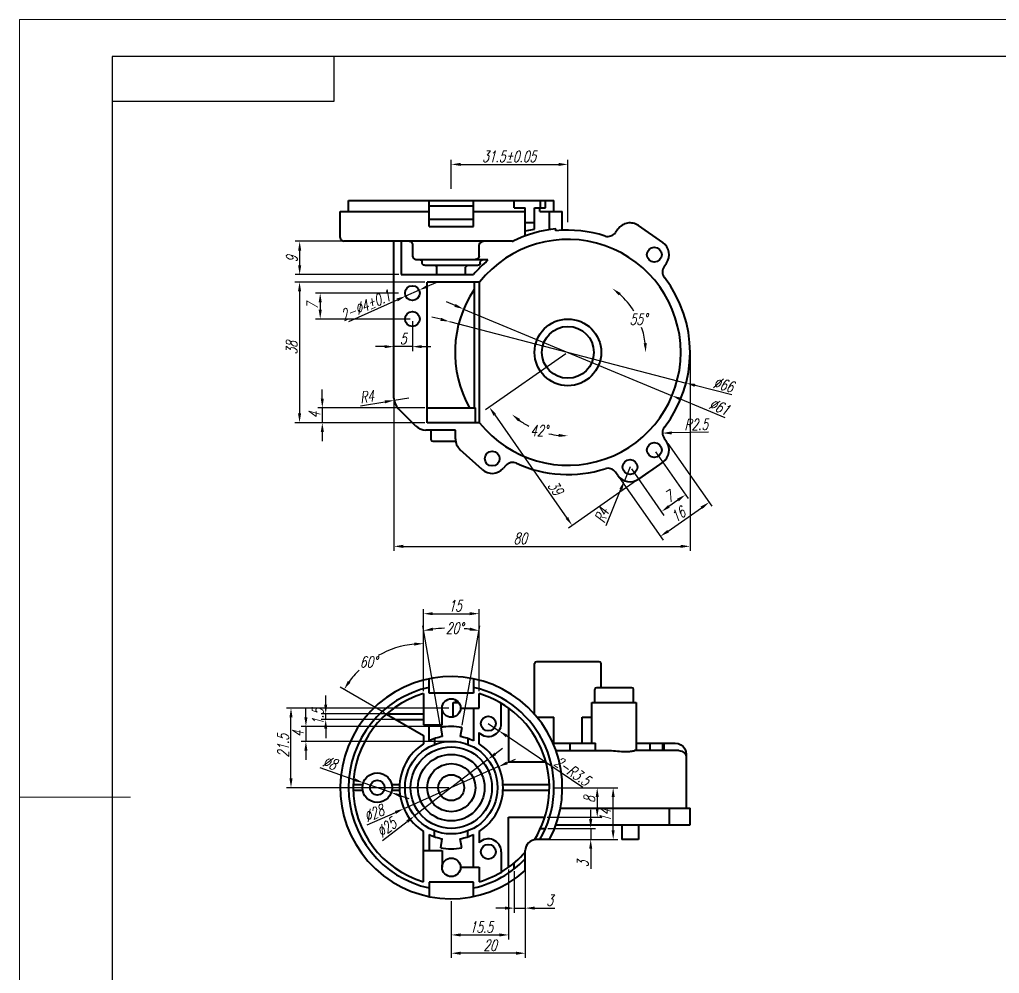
# Model space of a CAD drawing. Header units: millimetres. Extents: x 0 to 1767, y 0 to 420.
# Drawn here: x 0 to 264.7, y 162.4 to 420 of the extents above; entities that cross this region are included whole.
import ezdxf

# ---------------------------------------------------------------- set-up
doc = ezdxf.new("R2010")
doc.units = ezdxf.units.MM
doc.header["$PDMODE"] = 2
doc.linetypes.add('SOLID', pattern=[0])
for name, color, linetype, lineweight in [('尺寸线', 1, 'Continuous', 13), ('粗实线', 7, 'Continuous', 40), ('细实线', 8, 'Continuous', 13)]:
    doc.layers.add(name, color=color, linetype=linetype, lineweight=lineweight)
doc.layers.add('边框线', color=5, linetype='Continuous')
doc.styles.add('单线体标注', font='txt.shx', dxfattribs={"width": 0.7, "oblique": 15, "height": 3, "bigfont": 'gbcbig.shx'})
doc.dimstyles.new('ISO-25', dxfattribs={"dimtxt": 3, "dimasz": 2.5, "dimexe": 1.25, "dimexo": 0.625, "dimtad": 1, "dimdsep": 46, "dimtxsty": '单线体标注', "dimcen": 1, "dimadec": 0, "dimazin": 0, "dimtm": 0.074, "dimtfac": 1, "dimtmove": 0, "dimatfit": 3, "dimfxl": 1, "dimtolj": 1, "dimarcsym": 0})
doc.dimstyles.new('ISO-25$2', dxfattribs={"dimtxt": 3, "dimasz": 2.5, "dimexe": 1.25, "dimexo": 0.625, "dimtad": 1, "dimtih": 1, "dimtoh": 1, "dimdsep": 46, "dimtxsty": '单线体标注', "dimcen": 1, "dimadec": 0, "dimazin": 0, "dimtp": 0.3, "dimtm": 0.374, "dimtfac": 1, "dimtmove": 0, "dimatfit": 3, "dimfxl": 1, "dimtolj": 1, "dimarcsym": 0})

# ---------------------------------------------------------------- blocks, each defined once
blk = doc.blocks.new('*D2')
at = {"layer": 'Defpoints', "color": 0, "transparency": 16777216}
for p in [(148.14, 380.89), (116.64, 373.67), (148.14, 364.67)]:
    blk.add_point(p, dxfattribs=at)
at = {"layer": '尺寸线', "color": 0, "lineweight": -2, "transparency": 16777216}
for p, q in [((116.64, 374.3), (116.64, 382.14)), ((148.14, 365.3), (148.14, 382.14)), ((119.14, 380.89), (145.64, 380.89))]:
    blk.add_line(p, q, dxfattribs=at)
at = {"layer": '尺寸线', "color": 0, "transparency": 16777216}
for points in [[(119.14, 381.31), (119.14, 380.48), (116.64, 380.89)], [(145.64, 381.31), (145.64, 380.48), (148.14, 380.89)]]:
    blk.add_solid(points, dxfattribs=at)
at = {"layer": '尺寸线', "color": 0, "transparency": 16777216, "insert": (132.27, 383.02), "char_height": 3, "attachment_point": 5, "style": '单线体标注'}
blk.add_mtext('\\A1;31.5%%p0.05', dxfattribs=at)
blk = doc.blocks.new('*D3')
at = {"layer": 'Defpoints', "color": 0, "transparency": 16777216}
for p in [(119.97, 341.83), (176.3, 318.43)]:
    blk.add_point(p, dxfattribs=at)
at = {"layer": '尺寸线', "color": 0, "lineweight": -2, "transparency": 16777216}
for p, q in [((117.66, 342.79), (115.35, 343.75)), ((119.97, 341.83), (176.3, 318.43)), ((190.61, 312.49), (178.61, 317.47))]:
    blk.add_line(p, q, dxfattribs=at)
at = {"layer": '尺寸线', "color": 0, "transparency": 16777216}
for points in [[(117.82, 343.18), (117.5, 342.41), (119.97, 341.83)], [(178.77, 317.86), (178.45, 317.09), (176.3, 318.43)]]:
    blk.add_solid(points, dxfattribs=at)
at = {"layer": '尺寸线', "color": 0, "transparency": 16777216, "insert": (189.06, 315.43), "char_height": 3, "attachment_point": 5, "rotation": 337.44, "style": '单线体标注'}
blk.add_mtext('\\A1;∅61', dxfattribs=at)
blk = doc.blocks.new('*D4')
at = {"layer": 'Defpoints', "color": 0, "transparency": 16777216}
for p in [(116.2, 338.42), (180.08, 321.84)]:
    blk.add_point(p, dxfattribs=at)
at = {"layer": '尺寸线', "color": 0, "lineweight": -2, "transparency": 16777216}
for p, q in [((113.78, 339.05), (111.36, 339.68)), ((116.2, 338.42), (180.08, 321.84)), ((192.41, 318.64), (182.5, 321.21))]:
    blk.add_line(p, q, dxfattribs=at)
at = {"layer": '尺寸线', "color": 0, "transparency": 16777216}
for points in [[(113.88, 339.46), (113.67, 338.65), (116.2, 338.42)], [(182.6, 321.61), (182.39, 320.81), (180.08, 321.84)]]:
    blk.add_solid(points, dxfattribs=at)
at = {"layer": '尺寸线', "color": 0, "transparency": 16777216, "insert": (190.2, 321.4), "char_height": 3, "attachment_point": 5, "rotation": 345.4442, "style": '单线体标注'}
blk.add_mtext('\\A1;∅66', dxfattribs=at)
blk = doc.blocks.new('*D5')
at = {"layer": 'Defpoints', "color": 0, "transparency": 16777216}
for p in [(164.94, 299.17), (163.42, 295.47)]:
    blk.add_point(p, dxfattribs=at)
at = {"layer": '尺寸线', "color": 0, "lineweight": -2, "transparency": 16777216}
for p, q in [((164.94, 299.17), (163.42, 295.47)), ((158.45, 283.35), (162.47, 293.15))]:
    blk.add_line(p, q, dxfattribs=at)
at = {"layer": '尺寸线', "color": 0, "transparency": 16777216}
blk.add_solid([(162.08, 293.31), (162.85, 292.99), (163.42, 295.47)], dxfattribs=at)
at = {"layer": '尺寸线', "color": 0, "transparency": 16777216, "insert": (157.28, 286.1), "char_height": 3, "attachment_point": 5, "rotation": 67.697, "style": '单线体标注'}
blk.add_mtext('\\A1;R4', dxfattribs=at)
blk = doc.blocks.new('*D6')
at = {"layer": 'Defpoints', "color": 0, "transparency": 16777216}
for p in [(173.69, 308.32), (176.19, 308.37)]:
    blk.add_point(p, dxfattribs=at)
at = {"layer": '尺寸线', "color": 0, "lineweight": -2, "transparency": 16777216}
blk.add_line((186.15, 308.57), (176.19, 308.37), dxfattribs=at)
at = {"layer": '尺寸线', "color": 0, "transparency": 16777216}
blk.add_solid([(176.18, 308.79), (176.2, 307.96), (173.69, 308.32)], dxfattribs=at)
at = {"layer": '尺寸线', "color": 0, "transparency": 16777216, "insert": (182.82, 310.63), "char_height": 3, "attachment_point": 5, "rotation": 1.1501, "style": '单线体标注'}
blk.add_mtext('\\A1;R2.5', dxfattribs=at)
blk = doc.blocks.new('*D7')
at = {"layer": 'Defpoints', "color": 0, "transparency": 16777216}
for p in [(107.96, 346.95), (104.31, 345.32)]:
    blk.add_point(p, dxfattribs=at)
at = {"layer": '尺寸线', "color": 0, "lineweight": -2, "transparency": 16777216}
for p, q in [((107.96, 346.95), (104.31, 345.32)), ((110.25, 347.97), (112.53, 348.99)), ((88.95, 338.45), (102.03, 344.3))]:
    blk.add_line(p, q, dxfattribs=at)
at = {"layer": '尺寸线', "color": 0, "transparency": 16777216}
for points in [[(110.08, 348.35), (110.42, 347.59), (107.96, 346.95)], [(101.86, 344.68), (102.2, 343.92), (104.31, 345.32)]]:
    blk.add_solid(points, dxfattribs=at)
at = {"layer": '尺寸线', "color": 0, "transparency": 16777216, "insert": (93.48, 342.8), "char_height": 3, "attachment_point": 5, "rotation": 24.0679, "style": '单线体标注'}
blk.add_mtext('\\A1;2-∅4%%p0.1', dxfattribs=at)
blk = doc.blocks.new('*D8')
at = {"layer": 'Defpoints', "color": 0, "transparency": 16777216}
for p in [(171.49, 303.76), (164.94, 299.17), (173.39, 287.1)]:
    blk.add_point(p, dxfattribs=at)
at = {"layer": '尺寸线', "color": 0, "lineweight": -2, "transparency": 16777216}
for p, q in [((171.85, 303.24), (180.66, 290.66)), ((165.29, 298.65), (174.1, 286.07)), ((177.89, 290.25), (175.43, 288.53))]:
    blk.add_line(p, q, dxfattribs=at)
at = {"layer": '尺寸线', "color": 0, "transparency": 16777216}
for points in [[(177.65, 290.59), (178.13, 289.91), (179.94, 291.69)], [(175.2, 288.87), (175.67, 288.19), (173.39, 287.1)]]:
    blk.add_solid(points, dxfattribs=at)
at = {"layer": '尺寸线', "color": 0, "transparency": 16777216, "insert": (175.44, 291.13), "char_height": 3, "attachment_point": 5, "rotation": 35, "style": '单线体标注'}
blk.add_mtext('\\A1;7', dxfattribs=at)
blk = doc.blocks.new('*D9')
at = {"layer": 'Defpoints', "color": 0, "transparency": 16777216}
for p in [(174.77, 306.05), (161.66, 296.87), (186.28, 289.61)]:
    blk.add_point(p, dxfattribs=at)
at = {"layer": '尺寸线', "color": 0, "lineweight": -2, "transparency": 16777216}
for p, q in [((175.12, 305.54), (187, 288.58)), ((162.02, 296.36), (173.89, 279.4)), ((175.22, 281.86), (184.23, 288.17))]:
    blk.add_line(p, q, dxfattribs=at)
at = {"layer": '尺寸线', "color": 0, "transparency": 16777216}
for points in [[(183.99, 288.51), (184.47, 287.83), (186.28, 289.61)], [(174.98, 282.2), (175.46, 281.52), (173.17, 280.43)]]:
    blk.add_solid(points, dxfattribs=at)
at = {"layer": '尺寸线', "color": 0, "transparency": 16777216, "insert": (177.93, 286.35), "char_height": 3, "attachment_point": 5, "rotation": 35, "style": '单线体标注'}
blk.add_mtext('\\A1;16', dxfattribs=at)
blk = doc.blocks.new('*D10')
at = {"layer": 'Defpoints', "color": 0, "transparency": 16777216}
for p in [(102.98, 346.13), (81.22, 339.13), (106.14, 339.13)]:
    blk.add_point(p, dxfattribs=at)
at = {"layer": '尺寸线', "color": 0, "lineweight": -2, "transparency": 16777216}
for p, q in [((102.35, 346.13), (79.97, 346.13)), ((81.22, 343.63), (81.22, 341.63)), ((105.51, 339.13), (79.97, 339.13))]:
    blk.add_line(p, q, dxfattribs=at)
at = {"layer": '尺寸线', "color": 0, "transparency": 16777216}
for points in [[(80.81, 343.63), (81.64, 343.63), (81.22, 346.13)], [(80.81, 341.63), (81.64, 341.63), (81.22, 339.13)]]:
    blk.add_solid(points, dxfattribs=at)
at = {"layer": '尺寸线', "color": 0, "transparency": 16777216, "insert": (79.1, 342.63), "char_height": 3, "attachment_point": 5, "rotation": 90, "style": '单线体标注'}
blk.add_mtext('\\A1;7', dxfattribs=at)
blk = doc.blocks.new('*D11')
at = {"layer": 'Defpoints', "color": 0, "transparency": 16777216}
for p in [(172.54, 364.98), (165.01, 342.7), (148.14, 330.13), (148.14, 330.13), (182.68, 330.13)]:
    blk.add_point(p, dxfattribs=at)
at = {"layer": '尺寸线', "color": 0, "lineweight": -2, "transparency": 16777216}
for start, end in [(32.0136, 48.188), (6.812, 18.6788)]:
    blk.add_arc((148.14, 330.13), 21.04, start, end, dxfattribs=at)
at = {"layer": '尺寸线', "color": 0, "transparency": 16777216}
for points in [[(161.91, 345.49), (162.42, 346.14), (160.21, 347.37)], [(169.45, 332.65), (168.61, 332.6), (169.18, 330.13)]]:
    blk.add_solid(points, dxfattribs=at)
at = {"layer": '尺寸线', "color": 0, "transparency": 16777216, "insert": (167.18, 339.08), "char_height": 3, "attachment_point": 5, "style": '单线体标注'}
blk.add_mtext('\\A1;55°', dxfattribs=at)
blk = doc.blocks.new('*D12')
at = {"layer": 'Defpoints', "color": 0, "transparency": 16777216}
for p in [(148.14, 330.13), (148.14, 330.13), (137.55, 310.21), (120.3, 299.21), (148.14, 295.59)]:
    blk.add_point(p, dxfattribs=at)
at = {"layer": '尺寸线', "color": 0, "lineweight": -2, "transparency": 16777216}
for start, end in [(234.3522, 242.2282), (256.9022, 263.6478)]:
    blk.add_arc((148.14, 330.13), 22.56, start, end, dxfattribs=at)
at = {"layer": '尺寸线', "color": 0, "transparency": 16777216}
for points in [[(134.73, 311.47), (135.25, 312.12), (133.04, 313.36)], [(145.66, 308.12), (145.62, 307.29), (148.14, 307.57)]]:
    blk.add_solid(points, dxfattribs=at)
at = {"layer": '尺寸线', "color": 0, "transparency": 16777216, "insert": (140.33, 308.97), "char_height": 3, "attachment_point": 5, "style": '单线体标注'}
blk.add_mtext('\\A1;42°', dxfattribs=at)
blk = doc.blocks.new('*D13')
at = {"layer": 'Defpoints', "color": 0, "transparency": 16777216}
for p in [(105.14, 317.79), (101.19, 317.16)]:
    blk.add_point(p, dxfattribs=at)
at = {"layer": '尺寸线', "color": 0, "lineweight": -2, "transparency": 16777216}
for p, q in [((105.14, 317.79), (101.19, 317.16)), ((92.08, 315.73), (98.72, 316.77))]:
    blk.add_line(p, q, dxfattribs=at)
at = {"layer": '尺寸线', "color": 0, "transparency": 16777216}
blk.add_solid([(98.65, 317.19), (98.78, 316.36), (101.19, 317.16)], dxfattribs=at)
at = {"layer": '尺寸线', "color": 0, "transparency": 16777216, "insert": (93.83, 318.15), "char_height": 3, "attachment_point": 5, "rotation": 8.9764, "style": '单线体标注'}
blk.add_mtext('\\A1;R4', dxfattribs=at)
blk = doc.blocks.new('*D14')
at = {"layer": 'Defpoints', "color": 0, "transparency": 16777216}
for p in [(181.14, 330.13), (101.14, 317.79), (181.14, 277.74)]:
    blk.add_point(p, dxfattribs=at)
at = {"layer": '尺寸线', "color": 0, "lineweight": -2, "transparency": 16777216}
for p, q in [((181.14, 329.51), (181.14, 276.49)), ((101.14, 317.16), (101.14, 276.49)), ((103.64, 277.74), (178.64, 277.74))]:
    blk.add_line(p, q, dxfattribs=at)
at = {"layer": '尺寸线', "color": 0, "transparency": 16777216}
for points in [[(103.64, 278.15), (103.64, 277.32), (101.14, 277.74)], [(178.64, 278.15), (178.64, 277.32), (181.14, 277.74)]]:
    blk.add_solid(points, dxfattribs=at)
at = {"layer": '尺寸线', "color": 0, "transparency": 16777216, "insert": (135.28, 279.86), "char_height": 3, "attachment_point": 5, "style": '单线体标注'}
blk.add_mtext('\\A1;80', dxfattribs=at)
blk = doc.blocks.new('*D15')
at = {"layer": 'Defpoints', "color": 0, "transparency": 16777216}
for p in [(101.14, 338.96), (106.14, 339.13), (101.14, 331.68)]:
    blk.add_point(p, dxfattribs=at)
at = {"layer": '尺寸线', "color": 0, "lineweight": -2, "transparency": 16777216}
for p, q in [((101.14, 338.33), (101.14, 330.43)), ((106.14, 338.51), (106.14, 330.43)), ((98.64, 331.68), (96.14, 331.68)), ((106.14, 331.68), (101.14, 331.68)), ((108.64, 331.68), (111.14, 331.68))]:
    blk.add_line(p, q, dxfattribs=at)
at = {"layer": '尺寸线', "color": 0, "transparency": 16777216}
for points in [[(98.64, 332.09), (98.64, 331.26), (101.14, 331.68)], [(108.64, 332.09), (108.64, 331.26), (106.14, 331.68)]]:
    blk.add_solid(points, dxfattribs=at)
at = {"layer": '尺寸线', "color": 0, "transparency": 16777216, "insert": (103.64, 333.8), "char_height": 3, "attachment_point": 5, "style": '单线体标注'}
blk.add_mtext('\\A1;5', dxfattribs=at)
blk = doc.blocks.new('*D26')
at = {"layer": 'Defpoints', "color": 0, "transparency": 16777216}
for p in [(148.14, 330.13), (170.51, 298.18), (149.32, 283.35)]:
    blk.add_point(p, dxfattribs=at)
at = {"layer": '尺寸线', "color": 0, "lineweight": -2, "transparency": 16777216}
for p, q in [((147.63, 329.77), (125.92, 314.58)), ((128.38, 313.25), (147.88, 285.39)), ((170, 297.83), (148.29, 282.63))]:
    blk.add_line(p, q, dxfattribs=at)
at = {"layer": '尺寸线', "color": 0, "transparency": 16777216}
for points in [[(128.72, 313.48), (128.04, 313.01), (126.95, 315.29)], [(148.22, 285.63), (147.54, 285.16), (149.32, 283.35)]]:
    blk.add_solid(points, dxfattribs=at)
at = {"layer": '尺寸线', "color": 0, "transparency": 16777216, "insert": (144.79, 293.52), "char_height": 3, "attachment_point": 5, "rotation": 305, "style": '单线体标注'}
blk.add_mtext('\\A1;39', dxfattribs=at)
blk = doc.blocks.new('*D46')
at = {"layer": 'Defpoints', "color": 0, "transparency": 16777216}
for p in [(110.14, 349.13), (75.64, 311.13), (110.14, 311.13)]:
    blk.add_point(p, dxfattribs=at)
at = {"layer": '尺寸线', "color": 0, "lineweight": -2, "transparency": 16777216}
for p, q in [((109.51, 349.13), (74.39, 349.13)), ((75.64, 346.63), (75.64, 313.63)), ((109.51, 311.13), (74.39, 311.13))]:
    blk.add_line(p, q, dxfattribs=at)
at = {"layer": '尺寸线', "color": 0, "transparency": 16777216}
for points in [[(75.22, 346.63), (76.06, 346.63), (75.64, 349.13)], [(75.22, 313.63), (76.06, 313.63), (75.64, 311.13)]]:
    blk.add_solid(points, dxfattribs=at)
at = {"layer": '尺寸线', "color": 0, "transparency": 16777216, "insert": (73.51, 331.35), "char_height": 3, "attachment_point": 5, "rotation": 90, "style": '单线体标注'}
blk.add_mtext('\\A1;38', dxfattribs=at)
blk = doc.blocks.new('*D47')
at = {"layer": 'Defpoints', "color": 0, "transparency": 16777216}
for p in [(110.14, 315.13), (81.79, 311.13), (109.51, 311.13)]:
    blk.add_point(p, dxfattribs=at)
at = {"layer": '尺寸线', "color": 0, "lineweight": -2, "transparency": 16777216}
for p, q in [((81.79, 317.63), (81.79, 320.13)), ((109.51, 315.13), (80.54, 315.13)), ((81.79, 315.13), (81.79, 311.13)), ((108.89, 311.13), (80.54, 311.13)), ((81.79, 308.63), (81.79, 306.13))]:
    blk.add_line(p, q, dxfattribs=at)
at = {"layer": '尺寸线', "color": 0, "transparency": 16777216}
for points in [[(81.38, 317.63), (82.21, 317.63), (81.79, 315.13)], [(81.38, 308.63), (82.21, 308.63), (81.79, 311.13)]]:
    blk.add_solid(points, dxfattribs=at)
at = {"layer": '尺寸线', "color": 0, "transparency": 16777216, "insert": (79.67, 313.13), "char_height": 3, "attachment_point": 5, "rotation": 90, "style": '单线体标注'}
blk.add_mtext('\\A1;4', dxfattribs=at)
blk = doc.blocks.new('*D48')
at = {"layer": 'Defpoints', "color": 0, "transparency": 16777216}
for p in [(103.14, 360.13), (75.67, 351.13), (103.14, 351.13)]:
    blk.add_point(p, dxfattribs=at)
at = {"layer": '尺寸线', "color": 0, "lineweight": -2, "transparency": 16777216}
for p, q in [((102.51, 360.13), (74.42, 360.13)), ((75.67, 357.63), (75.67, 353.63)), ((102.51, 351.13), (74.42, 351.13))]:
    blk.add_line(p, q, dxfattribs=at)
at = {"layer": '尺寸线', "color": 0, "transparency": 16777216}
for points in [[(75.26, 357.63), (76.09, 357.63), (75.67, 360.13)], [(75.26, 353.63), (76.09, 353.63), (75.67, 351.13)]]:
    blk.add_solid(points, dxfattribs=at)
at = {"layer": '尺寸线', "color": 0, "transparency": 16777216, "insert": (73.55, 355.38), "char_height": 3, "attachment_point": 5, "rotation": 90, "style": '单线体标注'}
blk.add_mtext('\\A1;9', dxfattribs=at)
blk = doc.blocks.new('*D63')
at = {"layer": 'Defpoints', "color": 0, "transparency": 16777216}
for p in [(129.44, 218.24), (103.84, 206.89)]:
    blk.add_point(p, dxfattribs=at)
at = {"layer": '尺寸线', "color": 0, "lineweight": -2, "transparency": 16777216}
for p, q in [((131.72, 219.25), (134.01, 220.26)), ((129.44, 218.24), (103.84, 206.89)), ((93.94, 202.51), (101.55, 205.88))]:
    blk.add_line(p, q, dxfattribs=at)
at = {"layer": '尺寸线', "color": 0, "transparency": 16777216}
for points in [[(131.55, 219.63), (131.89, 218.87), (129.44, 218.24)], [(101.38, 206.26), (101.72, 205.5), (103.84, 206.89)]]:
    blk.add_solid(points, dxfattribs=at)
at = {"layer": '尺寸线', "color": 0, "transparency": 16777216, "insert": (95.74, 205.63), "char_height": 3, "attachment_point": 5, "rotation": 23.8992, "style": '单线体标注'}
blk.add_mtext('\\A1;∅28', dxfattribs=at)
blk = doc.blocks.new('*D64')
at = {"layer": 'Defpoints', "color": 0, "transparency": 16777216}
for p in [(126.55, 220.18), (106.73, 204.94)]:
    blk.add_point(p, dxfattribs=at)
at = {"layer": '尺寸线', "color": 0, "lineweight": -2, "transparency": 16777216}
for p, q in [((128.53, 221.71), (130.51, 223.23)), ((126.55, 220.18), (106.73, 204.94)), ((98.07, 198.29), (104.75, 203.42))]:
    blk.add_line(p, q, dxfattribs=at)
at = {"layer": '尺寸线', "color": 0, "transparency": 16777216}
for points in [[(128.28, 222.04), (128.78, 221.38), (126.55, 220.18)], [(104.49, 203.75), (105, 203.09), (106.73, 204.94)]]:
    blk.add_solid(points, dxfattribs=at)
at = {"layer": '尺寸线', "color": 0, "transparency": 16777216, "insert": (99.12, 201.78), "char_height": 3, "attachment_point": 5, "rotation": 37.5517, "style": '单线体标注'}
blk.add_mtext('\\A1;∅25', dxfattribs=at)
blk = doc.blocks.new('*D78')
at = {"layer": 'Defpoints', "color": 0, "transparency": 16777216}
for p in [(124.14, 259.55), (109.14, 237.98), (124.14, 237.98)]:
    blk.add_point(p, dxfattribs=at)
at = {"layer": '尺寸线', "color": 0, "lineweight": -2, "transparency": 16777216}
for p, q in [((109.14, 238.6), (109.14, 260.8)), ((111.64, 259.55), (121.64, 259.55)), ((124.14, 238.6), (124.14, 260.8))]:
    blk.add_line(p, q, dxfattribs=at)
at = {"layer": '尺寸线', "color": 0, "transparency": 16777216}
for points in [[(111.64, 259.97), (111.64, 259.14), (109.14, 259.55)], [(121.64, 259.97), (121.64, 259.14), (124.14, 259.55)]]:
    blk.add_solid(points, dxfattribs=at)
at = {"layer": '尺寸线', "color": 0, "transparency": 16777216, "insert": (117.66, 261.68), "char_height": 3, "attachment_point": 5, "style": '单线体标注'}
blk.add_mtext('\\A1;15', dxfattribs=at)
blk = doc.blocks.new('*D79')
at = {"layer": 'Defpoints', "color": 0, "transparency": 16777216}
for p in [(92.86, 213.88), (100.41, 211.25)]:
    blk.add_point(p, dxfattribs=at)
at = {"layer": '尺寸线', "color": 0, "lineweight": -2, "transparency": 16777216}
for p, q in [((81.14, 217.97), (90.5, 214.71)), ((100.41, 211.25), (92.86, 213.88)), ((102.77, 210.42), (105.14, 209.6))]:
    blk.add_line(p, q, dxfattribs=at)
at = {"layer": '尺寸线', "color": 0, "transparency": 16777216}
for points in [[(90.64, 215.1), (90.36, 214.31), (92.86, 213.88)], [(102.91, 210.82), (102.64, 210.03), (100.41, 211.25)]]:
    blk.add_solid(points, dxfattribs=at)
at = {"layer": '尺寸线', "color": 0, "transparency": 16777216, "insert": (83.84, 219.28), "char_height": 3, "attachment_point": 5, "rotation": 340.7623, "style": '单线体标注'}
blk.add_mtext('\\A1;∅8', dxfattribs=at)
blk = doc.blocks.new('*D80')
at = {"layer": 'Defpoints', "color": 0, "transparency": 16777216}
for p in [(126.64, 229.88), (129.53, 227.92)]:
    blk.add_point(p, dxfattribs=at)
at = {"layer": '尺寸线', "color": 0, "lineweight": -2, "transparency": 16777216}
for p, q in [((126.64, 229.88), (129.53, 227.92)), ((152.16, 212.57), (131.6, 226.52))]:
    blk.add_line(p, q, dxfattribs=at)
at = {"layer": '尺寸线', "color": 0, "transparency": 16777216}
blk.add_solid([(131.84, 226.86), (131.37, 226.17), (129.53, 227.92)], dxfattribs=at)
at = {"layer": '尺寸线', "color": 0, "transparency": 16777216, "insert": (149.33, 217.05), "char_height": 3, "attachment_point": 5, "rotation": 325.8437, "style": '单线体标注'}
blk.add_mtext('\\A1;2-R3.5', dxfattribs=at)
blk = doc.blocks.new('*D82')
at = {"layer": 'Defpoints', "color": 0, "transparency": 16777216}
for p in [(73.33, 234.06), (116.64, 234.06), (116.64, 212.56)]:
    blk.add_point(p, dxfattribs=at)
at = {"layer": '尺寸线', "color": 0, "lineweight": -2, "transparency": 16777216}
for p, q in [((116.01, 234.06), (72.08, 234.06)), ((73.33, 215.06), (73.33, 231.56)), ((116.01, 212.56), (72.08, 212.56))]:
    blk.add_line(p, q, dxfattribs=at)
at = {"layer": '尺寸线', "color": 0, "transparency": 16777216}
for points in [[(72.91, 231.56), (73.75, 231.56), (73.33, 234.06)], [(72.91, 215.06), (73.75, 215.06), (73.33, 212.56)]]:
    blk.add_solid(points, dxfattribs=at)
at = {"layer": '尺寸线', "color": 0, "transparency": 16777216, "insert": (71.21, 223.88), "char_height": 3, "attachment_point": 5, "rotation": 90, "style": '单线体标注'}
blk.add_mtext('\\A1;21.5', dxfattribs=at)
blk = doc.blocks.new('*D83')
at = {"layer": 'Defpoints', "color": 0, "transparency": 16777216}
for p in [(116.64, 229.06), (77.36, 225.06), (116.64, 225.06)]:
    blk.add_point(p, dxfattribs=at)
at = {"layer": '尺寸线', "color": 0, "lineweight": -2, "transparency": 16777216}
for p, q in [((77.36, 231.56), (77.36, 234.06)), ((116.01, 229.06), (76.11, 229.06)), ((77.36, 229.06), (77.36, 225.06)), ((116.01, 225.06), (76.11, 225.06)), ((77.36, 222.56), (77.36, 220.06))]:
    blk.add_line(p, q, dxfattribs=at)
at = {"layer": '尺寸线', "color": 0, "transparency": 16777216}
for points in [[(76.94, 231.56), (77.78, 231.56), (77.36, 229.06)], [(76.94, 222.56), (77.78, 222.56), (77.36, 225.06)]]:
    blk.add_solid(points, dxfattribs=at)
at = {"layer": '尺寸线', "color": 0, "transparency": 16777216, "insert": (75.23, 227.06), "char_height": 3, "attachment_point": 5, "rotation": 90, "style": '单线体标注'}
blk.add_mtext('\\A1;4', dxfattribs=at)
blk = doc.blocks.new('*D84')
at = {"layer": 'Defpoints', "color": 0, "transparency": 16777216}
for p in [(100.66, 249.98), (109.14, 237.98), (99.17, 232.45), (109.14, 229.56), (109.14, 226.69)]:
    blk.add_point(p, dxfattribs=at)
at = {"layer": '尺寸线', "color": 0, "lineweight": -2, "transparency": 16777216}
for p, q in [((109.14, 238.6), (109.14, 252.72)), ((98.63, 232.76), (86.59, 239.71))]:
    blk.add_line(p, q, dxfattribs=at)
for start, end in [(95.7819, 119.6231), (134.6875, 144.2181)]:
    blk.add_arc((109.14, 226.69), 24.78, start, end, dxfattribs=at)
at = {"layer": '尺寸线', "color": 0, "transparency": 16777216}
for points in [[(106.62, 251.76), (106.66, 250.93), (109.14, 251.47)], [(89.38, 240.95), (88.68, 241.41), (87.67, 239.08)]]:
    blk.add_solid(points, dxfattribs=at)
at = {"layer": '尺寸线', "color": 0, "transparency": 16777216, "insert": (94.27, 246.52), "char_height": 3, "attachment_point": 5, "style": '单线体标注'}
blk.add_mtext('\\A1;60°', dxfattribs=at)
blk = doc.blocks.new('*D85')
at = {"layer": 'Defpoints', "color": 0, "transparency": 16777216}
for p in [(82.71, 232.46), (101.74, 232.46), (101.74, 230.96)]:
    blk.add_point(p, dxfattribs=at)
at = {"layer": '尺寸线', "color": 0, "lineweight": -2, "transparency": 16777216}
for p, q in [((82.71, 234.96), (82.71, 237.46)), ((101.11, 232.46), (81.46, 232.46)), ((101.11, 230.96), (81.46, 230.96)), ((82.71, 230.96), (82.71, 232.46)), ((82.71, 228.46), (82.71, 225.96))]:
    blk.add_line(p, q, dxfattribs=at)
at = {"layer": '尺寸线', "color": 0, "transparency": 16777216}
for points in [[(82.29, 234.96), (83.12, 234.96), (82.71, 232.46)], [(82.29, 228.46), (83.12, 228.46), (82.71, 230.96)]]:
    blk.add_solid(points, dxfattribs=at)
at = {"layer": '尺寸线', "color": 0, "transparency": 16777216, "insert": (80.58, 231.71), "char_height": 3, "attachment_point": 5, "rotation": 90, "style": '单线体标注'}
blk.add_mtext('\\A1;1.5', dxfattribs=at)
blk = doc.blocks.new('*D86')
at = {"layer": 'Defpoints', "color": 0, "transparency": 16777216}
for p in [(114.13, 255.58), (113.77, 228.81), (119.5, 228.81), (114.21, 226.35), (119.07, 226.35)]:
    blk.add_point(p, dxfattribs=at)
at = {"layer": '尺寸线', "color": 0, "lineweight": -2, "transparency": 16777216}
for p, q in [((113.66, 229.43), (108.94, 256.23)), ((119.61, 229.43), (124.34, 256.23))]:
    blk.add_line(p, q, dxfattribs=at)
for start, end in [(92.4179, 96.6753), (83.3247, 85.3139)]:
    blk.add_arc((116.64, 212.56), 43.09, start, end, dxfattribs=at)
at = {"layer": '尺寸线', "color": 0, "transparency": 16777216}
for points in [[(111.69, 254.95), (111.57, 255.77), (109.16, 255)], [(121.71, 255.77), (121.59, 254.95), (124.12, 255)]]:
    blk.add_solid(points, dxfattribs=at)
at = {"layer": '尺寸线', "color": 0, "transparency": 16777216, "insert": (117.49, 255.64), "char_height": 3, "attachment_point": 5, "style": '单线体标注'}
blk.add_mtext('\\A1;20°', dxfattribs=at)
blk = doc.blocks.new('*D87')
at = {"layer": 'Defpoints', "color": 0, "transparency": 16777216}
for p in [(132.14, 191.07), (116.64, 182.56), (132.14, 172.79)]:
    blk.add_point(p, dxfattribs=at)
at = {"layer": '尺寸线', "color": 0, "lineweight": -2, "transparency": 16777216}
for p, q in [((132.14, 190.44), (132.14, 171.54)), ((116.64, 181.94), (116.64, 171.54)), ((119.14, 172.79), (129.64, 172.79))]:
    blk.add_line(p, q, dxfattribs=at)
at = {"layer": '尺寸线', "color": 0, "transparency": 16777216}
for points in [[(119.14, 173.2), (119.14, 172.37), (116.64, 172.79)], [(129.64, 173.2), (129.64, 172.37), (132.14, 172.79)]]:
    blk.add_solid(points, dxfattribs=at)
at = {"layer": '尺寸线', "color": 0, "transparency": 16777216, "insert": (124.75, 174.91), "char_height": 3, "attachment_point": 5, "style": '单线体标注'}
blk.add_mtext('\\A1;15.5', dxfattribs=at)
blk = doc.blocks.new('*D88')
at = {"layer": 'Defpoints', "color": 0, "transparency": 16777216}
for p in [(136.64, 190.2), (116.64, 181.94), (116.64, 167.85)]:
    blk.add_point(p, dxfattribs=at)
at = {"layer": '尺寸线', "color": 0, "lineweight": -2, "transparency": 16777216}
for p, q in [((136.64, 189.58), (136.64, 166.6)), ((116.64, 181.31), (116.64, 166.6)), ((134.14, 167.85), (119.14, 167.85))]:
    blk.add_line(p, q, dxfattribs=at)
at = {"layer": '尺寸线', "color": 0, "transparency": 16777216}
for points in [[(119.14, 168.27), (119.14, 167.44), (116.64, 167.85)], [(134.14, 168.27), (134.14, 167.44), (136.64, 167.85)]]:
    blk.add_solid(points, dxfattribs=at)
at = {"layer": '尺寸线', "color": 0, "transparency": 16777216, "insert": (127.11, 169.98), "char_height": 3, "attachment_point": 5, "style": '单线体标注'}
blk.add_mtext('\\A1;20', dxfattribs=at)
blk = doc.blocks.new('*D89')
at = {"layer": 'Defpoints', "color": 0, "transparency": 16777216}
for p in [(143.76, 212.56), (160.38, 212.56), (143.17, 198.56)]:
    blk.add_point(p, dxfattribs=at)
at = {"layer": '尺寸线', "color": 0, "lineweight": -2, "transparency": 16777216}
for p, q in [((144.39, 212.56), (161.63, 212.56)), ((160.38, 201.06), (160.38, 210.06)), ((143.8, 198.56), (161.63, 198.56))]:
    blk.add_line(p, q, dxfattribs=at)
at = {"layer": '尺寸线', "color": 0, "transparency": 16777216}
for points in [[(159.96, 210.06), (160.79, 210.06), (160.38, 212.56)], [(159.96, 201.06), (160.79, 201.06), (160.38, 198.56)]]:
    blk.add_solid(points, dxfattribs=at)
at = {"layer": '尺寸线', "color": 0, "transparency": 16777216, "insert": (158.25, 205.04), "char_height": 3, "attachment_point": 5, "rotation": 90, "style": '单线体标注'}
blk.add_mtext('\\A1;14', dxfattribs=at)
blk = doc.blocks.new('*D90')
at = {"layer": 'Defpoints', "color": 0, "transparency": 16777216}
for p in [(142.11, 201.56), (154.31, 201.56), (140.6, 198.56)]:
    blk.add_point(p, dxfattribs=at)
at = {"layer": '尺寸线', "color": 0, "lineweight": -2, "transparency": 16777216}
for p, q in [((154.31, 204.06), (154.31, 206.56)), ((142.74, 201.56), (155.56, 201.56)), ((154.31, 201.56), (154.31, 198.56)), ((141.22, 198.56), (155.56, 198.56)), ((154.31, 196.06), (154.31, 190.62))]:
    blk.add_line(p, q, dxfattribs=at)
at = {"layer": '尺寸线', "color": 0, "transparency": 16777216}
for points in [[(153.89, 204.06), (154.72, 204.06), (154.31, 201.56)], [(153.89, 196.06), (154.72, 196.06), (154.31, 198.56)]]:
    blk.add_solid(points, dxfattribs=at)
at = {"layer": '尺寸线', "color": 0, "transparency": 16777216, "insert": (152.18, 191.97), "char_height": 3, "attachment_point": 5, "rotation": 90, "style": '单线体标注'}
blk.add_mtext('\\A1;3', dxfattribs=at)
blk = doc.blocks.new('*D91')
at = {"layer": 'Defpoints', "color": 0, "transparency": 16777216}
for p in [(136.64, 193.33), (133.64, 190.63), (136.64, 180.03)]:
    blk.add_point(p, dxfattribs=at)
at = {"layer": '尺寸线', "color": 0, "lineweight": -2, "transparency": 16777216}
for p, q in [((136.64, 192.7), (136.64, 178.78)), ((133.64, 190.01), (133.64, 178.78)), ((131.14, 180.03), (128.64, 180.03)), ((133.64, 180.03), (136.64, 180.03)), ((139.14, 180.03), (144.58, 180.03))]:
    blk.add_line(p, q, dxfattribs=at)
at = {"layer": '尺寸线', "color": 0, "transparency": 16777216}
for points in [[(131.14, 180.45), (131.14, 179.62), (133.64, 180.03)], [(139.14, 180.45), (139.14, 179.62), (136.64, 180.03)]]:
    blk.add_solid(points, dxfattribs=at)
at = {"layer": '尺寸线', "color": 0, "transparency": 16777216, "insert": (143.23, 182.16), "char_height": 3, "attachment_point": 5, "style": '单线体标注'}
blk.add_mtext('\\A1;3', dxfattribs=at)
blk = doc.blocks.new('*D92')
at = {"layer": 'Defpoints', "color": 0, "transparency": 16777216}
for p in [(144.39, 212.56), (141.88, 204.56), (156.07, 204.56)]:
    blk.add_point(p, dxfattribs=at)
at = {"layer": '尺寸线', "color": 0, "lineweight": -2, "transparency": 16777216}
for p, q in [((145.01, 212.56), (157.32, 212.56)), ((156.07, 210.06), (156.07, 207.06)), ((142.51, 204.56), (157.32, 204.56))]:
    blk.add_line(p, q, dxfattribs=at)
at = {"layer": '尺寸线', "color": 0, "transparency": 16777216}
for points in [[(155.65, 210.06), (156.48, 210.06), (156.07, 212.56)], [(155.65, 207.06), (156.48, 207.06), (156.07, 204.56)]]:
    blk.add_solid(points, dxfattribs=at)
at = {"layer": '尺寸线', "color": 0, "transparency": 16777216, "insert": (153.94, 209.36), "char_height": 3, "attachment_point": 5, "rotation": 90, "style": '单线体标注'}
blk.add_mtext('\\A1;8', dxfattribs=at)

msp = doc.modelspace()

# ---------------------------------------------------------------- linework, layer by layer
at = {"layer": '粗实线'}
for p, q in [((88.888, 371.131), (144.387, 371.131)), ((88.888, 368.131), (88.888, 371.131)), ((110.638, 364.131), (110.638, 371.131)), ((122.638, 364.131), (122.638, 371.131)), ((133.638, 369.131), (133.638, 371.131)), ((140.747, 369.131), (140.747, 371.131)), ((142.114, 369.131), (142.114, 371.131)), ((144.388, 368.131), (144.388, 371.131)), ((86.638, 361.131), (86.638, 368.131)), ((86.638, 368.131), (110.638, 368.131)), ((122.638, 369.631), (110.638, 369.631)), ((122.638, 368.131), (136.638, 368.131)), ((133.638, 369.131), (136.638, 369.131)), ((136.638, 361.595), (136.638, 369.131)), ((139.108, 363.398), (139.108, 369.131)), ((139.108, 369.131), (142.114, 369.131)), ((140.597, 368.131), (140.597, 369.131)), ((140.597, 368.131), (146.638, 368.131)), ((143.171, 363.261), (143.171, 368.131)), ((146.638, 363.025), (146.638, 368.131)), ((110.638, 366.131), (122.638, 366.131)), ((110.638, 364.131), (122.638, 364.131)), ((139.108, 365.131), (136.638, 365.131)), ((136.638, 362.949), (139.108, 363.398)), ((144.922, 362.974), (144.922, 363.476)), ((161.66, 363.39), (161.035, 362.498)), ((173.784, 359.784), (167.231, 364.372)), ((133.113, 360.131), (87.638, 360.131)), ((101.138, 317.788), (101.138, 360.131)), ((103.138, 360.131), (103.138, 351.131)), ((106.281, 356.081), (106.281, 359.131)), ((124.138, 356.081), (124.138, 359.131)), ((126.539, 355.081), (107.513, 355.081)), ((108.811, 354.131), (108.811, 354.581)), ((123.779, 353.631), (109.496, 353.631)), ((112.765, 351.131), (112.765, 353.131)), ((120.511, 351.131), (120.511, 353.131)), ((124.464, 354.131), (124.464, 354.581)), ((174.142, 353.321), (174.766, 354.213)), ((103.138, 351.131), (122.682, 351.131)), ((124.279, 349.131), (110.138, 349.131)), ((110.138, 311.131), (110.138, 349.131)), ((122.779, 349.131), (122.779, 315.131)), ((124.279, 311.131), (124.279, 349.131)), ((110.138, 315.131), (123.138, 315.131)), ((123.138, 311.131), (123.138, 315.131)), ((106.966, 310.303), (102.309, 314.96)), ((124.279, 311.131), (110.138, 311.131)), ((117.745, 309.131), (109.794, 309.131)), ((111.138, 309.131), (111.138, 306.631)), ((117.745, 306.798), (117.745, 309.131)), ((111.638, 306.131), (117.801, 306.131)), ((174.142, 306.941), (174.766, 306.049)), ((125.014, 298.472), (119.069, 303.825)), ((131.391, 299.577), (130.663, 298.768)), ((173.784, 300.478), (167.231, 295.89)), ((161.66, 296.872), (161.035, 297.764)), ((156.638, 246.563), (139.638, 246.563)), ((139.138, 232.402), (139.138, 246.063)), ((157.138, 239.563), (157.138, 246.063)), ((110.638, 238.063), (110.638, 241.957)), ((122.638, 241.957), (122.638, 238.063)), ((155.388, 235.563), (155.388, 239.063)), ((165.388, 239.563), (155.888, 239.563)), ((165.888, 235.563), (165.888, 239.063)), ((109.138, 237.98), (109.138, 229.563)), ((122.638, 238.063), (110.638, 238.063)), ((117.888, 235.563), (117.888, 236.198)), ((124.138, 234.063), (124.138, 237.98)), ((114.138, 229.563), (114.138, 234.063)), ((117.138, 231.631), (117.138, 235.563)), ((117.138, 235.563), (118.63, 235.563)), ((119.138, 234.063), (124.138, 234.063)), ((122.638, 234.063), (122.638, 225.212)), ((130.138, 229.884), (130.138, 235.339)), ((132.138, 234.058), (132.138, 219.563)), ((154.638, 235.563), (166.637, 235.563)), ((154.638, 224.563), (154.638, 235.563)), ((166.638, 222.563), (166.638, 235.563)), ((99.138, 232.463), (109.138, 232.463)), ((99.168, 232.445), (109.138, 226.69)), ((101.736, 230.963), (109.138, 230.963)), ((139.805, 231.563), (144.303, 231.563)), ((144.303, 224.563), (144.303, 231.563)), ((151.972, 231.563), (154.638, 231.563)), ((151.972, 224.563), (151.972, 231.563)), ((109.138, 229.563), (114.138, 229.563)), ((110.638, 225.212), (110.638, 229.563)), ((113.772, 228.813), (114.207, 226.351)), ((119.503, 228.813), (119.069, 226.351)), ((109.138, 226.69), (109.138, 224.385)), ((112.138, 225.82), (112.138, 224.225)), ((121.138, 225.82), (121.138, 224.225)), ((124.138, 224.385), (124.138, 227.434)), ((144.101, 224.563), (155.598, 224.563)), ((144.856, 222.563), (159.887, 222.563)), ((148.755, 222.563), (148.755, 224.563)), ((155.598, 222.563), (155.598, 224.563)), ((178.128, 222.563), (166.168, 222.563)), ((166.638, 224.563), (177.128, 224.563)), ((170.339, 222.563), (170.339, 224.563)), ((173.795, 222.563), (173.795, 224.563)), ((174.127, 222.563), (174.127, 224.563)), ((180.129, 221.563), (180.129, 220.564)), ((180.138, 220.563), (180.138, 207.063)), ((132.138, 219.563), (142.196, 219.563)), ((92.709, 213.313), (90.148, 213.313)), ((92.709, 211.813), (90.148, 211.813)), ((102.658, 213.313), (100.567, 213.313)), ((102.658, 211.813), (100.567, 211.813)), ((143.127, 213.313), (130.618, 213.313)), ((143.127, 211.813), (130.618, 211.813)), ((146.129, 207.063), (181.138, 207.063)), ((175.489, 207.063), (175.489, 202.563)), ((181.138, 202.563), (181.138, 207.063)), ((132.138, 191.069), (132.138, 204.563)), ((132.138, 204.563), (141.884, 204.563)), ((140.747, 201.563), (142.114, 201.563)), ((144.922, 202.563), (181.138, 202.563)), ((162.686, 202.563), (162.686, 198.563)), ((167.186, 202.563), (167.186, 198.563)), ((109.138, 187.147), (109.138, 200.742)), ((110.638, 199.914), (110.638, 195.563)), ((112.138, 199.306), (112.138, 200.901)), ((113.772, 196.314), (114.207, 198.776)), ((119.503, 196.314), (119.069, 198.776)), ((121.138, 199.306), (121.138, 200.901)), ((122.638, 191.063), (122.638, 199.914)), ((124.138, 200.742), (124.138, 197.692)), ((143.171, 198.563), (139.638, 198.563)), ((167.186, 198.563), (162.686, 198.563)), ((109.138, 195.563), (114.138, 195.563)), ((114.138, 195.563), (114.138, 191.063)), ((130.138, 195.243), (130.138, 189.76)), ((136.638, 190.203), (136.638, 195.563)), ((119.138, 191.063), (124.138, 191.063)), ((124.138, 191.063), (124.138, 187.147)), ((133.638, 190.63), (133.638, 192.235)), ((122.638, 187.063), (110.638, 187.063)), ((110.638, 187.063), (110.638, 183.169)), ((122.638, 183.169), (122.638, 187.063))]:
    msp.add_line(p, q, dxfattribs=at)
for points in [[(106.281, 359.131), (106.254, 359.344), (106.174, 359.545), (106.05, 359.721), (105.893, 359.868), (105.713, 359.982), (105.517, 360.064), (105.309, 360.114), (105.094, 360.131)], [(125.707, 360.131), (125.273, 360.089), (124.899, 359.98)], [(124.899, 359.98), (124.588, 359.82), (124.348, 359.619), (124.189, 359.377), (124.138, 359.131)], [(107.513, 355.081), (107.294, 355.097), (107.08, 355.143), (106.876, 355.222), (106.689, 355.334), (106.525, 355.48), (106.395, 355.658), (106.311, 355.863), (106.281, 356.081)], [(108.811, 354.581), (108.794, 354.694), (108.745, 354.798), (108.672, 354.887), (108.583, 354.958), (108.484, 355.012), (108.378, 355.05), (108.267, 355.073), (108.152, 355.081)], [(124.138, 356.081), (124.094, 355.853), (123.954, 355.626), (123.738, 355.436), (123.456, 355.284), (123.123, 355.173), (122.742, 355.105), (122.317, 355.081)], [(125.123, 355.081), (125.008, 355.073), (124.897, 355.05), (124.79, 355.011), (124.691, 354.957), (124.602, 354.886), (124.53, 354.798), (124.481, 354.694), (124.464, 354.581)], [(109.496, 353.631), (109.379, 353.638), (109.264, 353.66), (109.154, 353.696), (109.051, 353.749), (108.957, 353.82), (108.881, 353.909), (108.83, 354.015), (108.811, 354.131)], [(112.765, 353.131), (112.736, 353.248), (112.652, 353.36), (112.531, 353.451), (112.387, 353.523), (112.219, 353.579), (112.029, 353.617), (111.816, 353.631)], [(121.459, 353.631), (121.247, 353.617), (121.056, 353.579), (120.888, 353.523), (120.745, 353.451), (120.624, 353.36), (120.539, 353.248), (120.511, 353.131)], [(124.464, 354.131), (124.446, 354.015), (124.394, 353.909), (124.317, 353.819), (124.223, 353.749), (124.12, 353.696), (124.01, 353.66), (123.896, 353.638), (123.779, 353.631)], [(159.887, 222.563), (160.443, 222.546), (160.999, 222.504), (161.55, 222.448), (162.094, 222.391), (162.626, 222.341), (163.142, 222.307), (163.638, 222.295)], [(163.638, 222.295), (164.039, 222.304), (164.42, 222.329), (164.775, 222.367), (165.104, 222.414), (165.406, 222.463), (165.684, 222.51), (165.939, 222.547), (166.168, 222.563)], [(177.128, 224.563), (177.906, 224.461), (178.629, 224.161), (179.25, 223.685), (179.726, 223.064), (180.026, 222.341), (180.129, 221.563)], [(178.128, 222.563), (178.517, 222.525), (178.893, 222.412), (179.239, 222.227), (179.543, 221.978), (179.792, 221.674), (179.977, 221.328), (180.091, 220.952), (180.129, 220.564)]]:
    msp.add_lwpolyline(points, dxfattribs=at)
for centre, radius in [((171.489, 356.507), 2), ((106.138, 346.131), 2), ((106.138, 339.131), 2), ((148.138, 330.131), 9), ((148.138, 330.131), 7), ((171.489, 303.755), 2), ((127.691, 301.444), 2), ((164.936, 299.166), 2), ((116.638, 234.063), 2.5), ((126.638, 229.884), 2), ((116.638, 212.563), 12.5), ((116.638, 212.563), 11), ((116.638, 212.563), 9), ((116.638, 212.563), 6.5), ((96.638, 212.563), 4), ((96.638, 212.563), 2), ((116.638, 212.563), 3.5), ((126.638, 195.243), 2), ((116.638, 191.063), 2.5)]:
    msp.add_circle(centre, radius, dxfattribs=at)
for centre, radius, start, end in [((148.138, 330.131), 33.5, 95.50841, 116.22588), ((148.138, 330.131), 33, 72.20399, 95.59214), ((164.936, 361.096), 4, 55, 145), ((87.638, 361.131), 1, 180, 270), ((148.138, 330.131), 30.5, 218.53194, 141.46806), ((133.113, 360.631), 0.5, 269.99904, 296.2248), ((158.987, 363.932), 2.5, 252.20399, 325), ((171.489, 356.507), 4, 325, 55), ((148.138, 330.131), 33, 130.88187, 140.4788), ((176.19, 351.887), 2.5, 145, 217.79601), ((148.138, 330.131), 33, 322.20399, 37.79601), ((148.138, 330.131), 30.5, 146.24708, 209.45917), ((105.138, 317.788), 4, 180, 225), ((109.794, 313.131), 4, 225, 270), ((176.19, 308.375), 2.5, 142.20399, 215), ((111.638, 306.631), 0.5, 180, 270), ((121.745, 306.798), 4, 180, 228), ((171.489, 303.755), 4, 305, 35), ((133.249, 297.904), 2.5, 65.20399, 138), ((148.138, 330.131), 33, 245.20399, 287.79601), ((127.691, 301.444), 4, 228, 318), ((158.987, 296.33), 2.5, 35, 107.79601), ((164.936, 299.166), 4, 215, 305), ((139.638, 246.063), 0.5, 90, 180), ((156.638, 246.063), 0.5, 0, 90), ((116.638, 212.563), 30, 332.18186, 311.81031), ((116.638, 212.563), 27.75, 102.48689, 257.51311), ((116.638, 212.563), 27.75, 329.70153, 77.51311), ((155.888, 239.063), 0.5, 90, 180), ((165.388, 239.063), 0.5, 0, 90), ((116.638, 212.563), 26.5, 106.44046, 253.55954), ((116.638, 212.563), 26.5, 327.98926, 73.55954), ((116.638, 212.563), 16.5, 80, 100), ((126.638, 229.884), 3.5, 224.41531, 0), ((116.638, 212.563), 14, 100, 115.37693), ((116.638, 212.563), 14, 64.62307, 80), ((116.638, 212.563), 14, 122.39237, 237.60763), ((116.638, 212.563), 14, 302.39237, 57.60763), ((116.638, 212.563), 14, 244.62307, 260), ((116.638, 212.563), 14, 280, 295.37693), ((126.638, 195.243), 3.5, 0, 135.58469), ((139.638, 195.563), 3, 90, 180), ((116.638, 212.563), 16.5, 260, 280), ((116.638, 212.563), 27.75, 282.48689, 316.11402), ((116.638, 212.563), 26.5, 286.44046, 319.00065)]:
    msp.add_arc(centre, radius, start, end, dxfattribs=at)
at = {"layer": '细实线', "linetype": 'SOLID'}
for p, q in [((0, 420), (594, 420)), ((0, 0), (0, 420)), ((0, 210), (30, 210))]:
    msp.add_line(p, q, dxfattribs=at)
at = {"layer": '边框线', "linetype": 'SOLID'}
for p, q in [((584, 410), (25, 410)), ((25, 410), (25, 10))]:
    msp.add_line(p, q, dxfattribs=at)
at = {"layer": '边框线'}
for p, q in [((85, 398), (85, 410)), ((25, 398), (85, 398))]:
    msp.add_line(p, q, dxfattribs=at)

# ---------------------------------------------------------------- dimensions: what is measured, and where the dimension line sits
at = {"layer": '尺寸线'}
dim = msp.add_linear_dim(base=(148.138, 380.894), p1=(116.638, 373.671), p2=(148.138, 364.671), text='<>%%p0.05', dimstyle='ISO-25', override={"dimtp": 0.3, "dimtm": 0.374}, dxfattribs=at)
dim.commit()
dim.dimension.update_dxf_attribs({"geometry": '*D2', "text_midpoint": (132.265, 380.894), "dimtype": 160})
for base, line1, line2, picture, middle in [((165.014, 342.695), ((148.138, 330.131), (182.678, 330.131)), ((148.138, 330.131), (172.537, 364.977)), '*D11', (167.181, 339.077)), ((137.546, 310.211), ((148.138, 330.131), (148.138, 295.591)), ((148.138, 330.131), (120.297, 299.211)), '*D12', (140.325, 308.966)), ((114.132, 255.58), ((119.503, 228.813), (119.069, 226.351)), ((113.772, 228.813), (114.207, 226.351)), '*D86', (117.489, 255.645)), ((100.661, 249.979), ((109.138, 237.98), (109.138, 229.563)), ((99.168, 232.445), (109.138, 226.69)), '*D84', (94.268, 246.518))]:
    dim = msp.add_angular_dim_2l(base=base, line1=line1, line2=line2, dimstyle='ISO-25$2', dxfattribs=at)
    dim.commit()
    dim.dimension.update_dxf_attribs({"geometry": picture, "text_midpoint": middle, "dimtype": 162})
for base, p1, p2, angle, picture, middle, dimtype in [((75.675, 351.131), (103.138, 360.131), (103.138, 351.131), 90, '*D48', (75.675, 355.378), 160), ((75.639, 311.131), (110.138, 349.131), (110.138, 311.131), 90, '*D46', (75.639, 331.352), 160), ((81.223, 339.131), (102.979, 346.131), (106.138, 339.131), 90, '*D10', (81.223, 342.631), 160), ((149.317, 283.347), (148.138, 330.131), (170.507, 298.184), 305, '*D26', (143.048, 292.299), 161), ((81.794, 311.131), (110.138, 315.131), (109.513, 311.131), 90, '*D47', (81.794, 313.131), 160), ((186.28, 289.605), (161.66, 296.872), (174.766, 306.049), 35, '*D9', (179.147, 284.611), 161), ((82.706, 232.463), (101.736, 230.963), (101.736, 232.463), 90, '*D85', (82.706, 231.713), 161), ((73.331, 234.063), (116.638, 212.563), (116.638, 234.063), 90, '*D82', (73.331, 223.882), 160), ((77.36, 225.063), (116.638, 229.063), (116.638, 225.063), 90, '*D83', (77.36, 227.063), 160), ((156.067, 204.563), (144.388, 212.563), (141.884, 204.563), 90, '*D92', (156.067, 209.363), 160), ((160.376, 212.563), (143.171, 198.563), (143.763, 212.563), 90, '*D89', (160.376, 205.045), 160), ((154.307, 201.563), (140.597, 198.563), (142.114, 201.563), 90, '*D90', (154.307, 191.97), 160)]:
    dim = msp.add_linear_dim(base=base, p1=p1, p2=p2, angle=angle, dimstyle='ISO-25', override={"dimtp": 0.3, "dimtm": 0.374}, dxfattribs=at)
    dim.commit()
    dim.dimension.update_dxf_attribs({"geometry": picture, "text_midpoint": middle, "dimtype": dimtype})
dim = msp.add_diameter_dim_2p(p1=(107.964, 346.947), p2=(104.312, 345.315), text='2-<>%%p0.1', dimstyle='ISO-25', override={"dimtp": 0.3, "dimtm": 0.374}, dxfattribs=at)
dim.commit()
dim.dimension.update_dxf_attribs({"geometry": '*D7', "text_midpoint": (93.48, 342.805)})
for p1, p2, picture, middle in [((119.972, 341.832), (176.304, 318.43), '*D3', (188.24, 313.471)), ((116.197, 338.425), (180.078, 321.837), '*D4', (189.67, 319.347)), ((100.414, 211.245), (92.861, 213.881), '*D79', (83.143, 217.272))]:
    dim = msp.add_diameter_dim_2p(p1=p1, p2=p2, dimstyle='ISO-25', override={"dimtp": 0.3, "dimtm": 0.374}, dxfattribs=at)
    dim.commit()
    dim.dimension.update_dxf_attribs({"geometry": picture, "text_midpoint": middle, "dimtype": 163})
for base, p1, p2, picture, middle in [((101.138, 331.676), (106.138, 339.131), (101.138, 338.96), '*D15', (103.638, 331.676)), ((181.138, 277.736), (101.138, 317.788), (181.138, 330.131), '*D14', (135.276, 277.736)), ((124.138, 259.553), (109.138, 237.98), (124.138, 237.98), '*D78', (117.663, 259.553)), ((136.638, 180.035), (133.638, 190.63), (136.638, 193.326), '*D91', (143.231, 180.035)), ((132.138, 172.786), (116.638, 182.563), (132.138, 191.069), '*D87', (124.752, 172.786)), ((116.638, 167.852), (136.638, 190.203), (116.638, 181.938), '*D88', (127.111, 167.852))]:
    dim = msp.add_linear_dim(base=base, p1=p1, p2=p2, dimstyle='ISO-25', override={"dimtp": 0.3, "dimtm": 0.374}, dxfattribs=at)
    dim.commit()
    dim.dimension.update_dxf_attribs({"geometry": picture, "text_midpoint": middle, "dimtype": 160})
dim = msp.add_radius_dim(center=(105.138, 317.788), mpoint=(101.187, 317.164), dimstyle='ISO-25', override={"dimtp": 0.3, "dimtm": 0.374}, dxfattribs=at)
dim.commit()
dim.dimension.update_dxf_attribs({"geometry": '*D13', "text_midpoint": (93.834, 318.154)})
for center, mpoint, override, picture, middle in [((176.19, 308.375), (173.69, 308.325), {"dimtp": 0.3, "dimtm": 0.374, "dimtmove": 1}, '*D6', (182.865, 308.509)), ((164.936, 299.166), (163.418, 295.466), {"dimtp": 0.3, "dimtm": 0.374}, '*D5', (159.247, 285.297))]:
    dim = msp.add_radius_dim(center=center, mpoint=mpoint, dimstyle='ISO-25', override=override, dxfattribs=at)
    dim.commit()
    dim.dimension.update_dxf_attribs({"geometry": picture, "text_midpoint": middle, "dimtype": 164})
dim = msp.add_linear_dim(base=(173.387, 287.098), p1=(171.489, 303.755), p2=(164.936, 299.166), angle=215, text='7', dimstyle='ISO-25', override={"dimtp": 0.3, "dimtm": 0.374}, dxfattribs=at)
dim.commit()
dim.dimension.update_dxf_attribs({"geometry": '*D8', "text_midpoint": (176.663, 289.392), "dimtype": 161})
dim = msp.add_radius_dim(center=(126.638, 229.884), mpoint=(129.534, 227.919), text='2-<>', dimstyle='ISO-25', override={"dimtp": 0.3, "dimtm": 0.374}, dxfattribs=at)
dim.commit()
dim.dimension.update_dxf_attribs({"geometry": '*D80', "text_midpoint": (148.138, 215.296), "dimtype": 164})
for p1, p2, picture, middle in [((126.548, 220.182), (106.728, 204.945), '*D64', (99.121, 201.778)), ((129.437, 218.235), (103.838, 206.892), '*D63', (95.745, 205.63))]:
    dim = msp.add_diameter_dim_2p(p1=p1, p2=p2, dimstyle='ISO-25', override={"dimtp": 0.3, "dimtm": 0.374}, dxfattribs=at)
    dim.commit()
    dim.dimension.update_dxf_attribs({"geometry": picture, "text_midpoint": middle})

doc.saveas('drawing.dxf')
